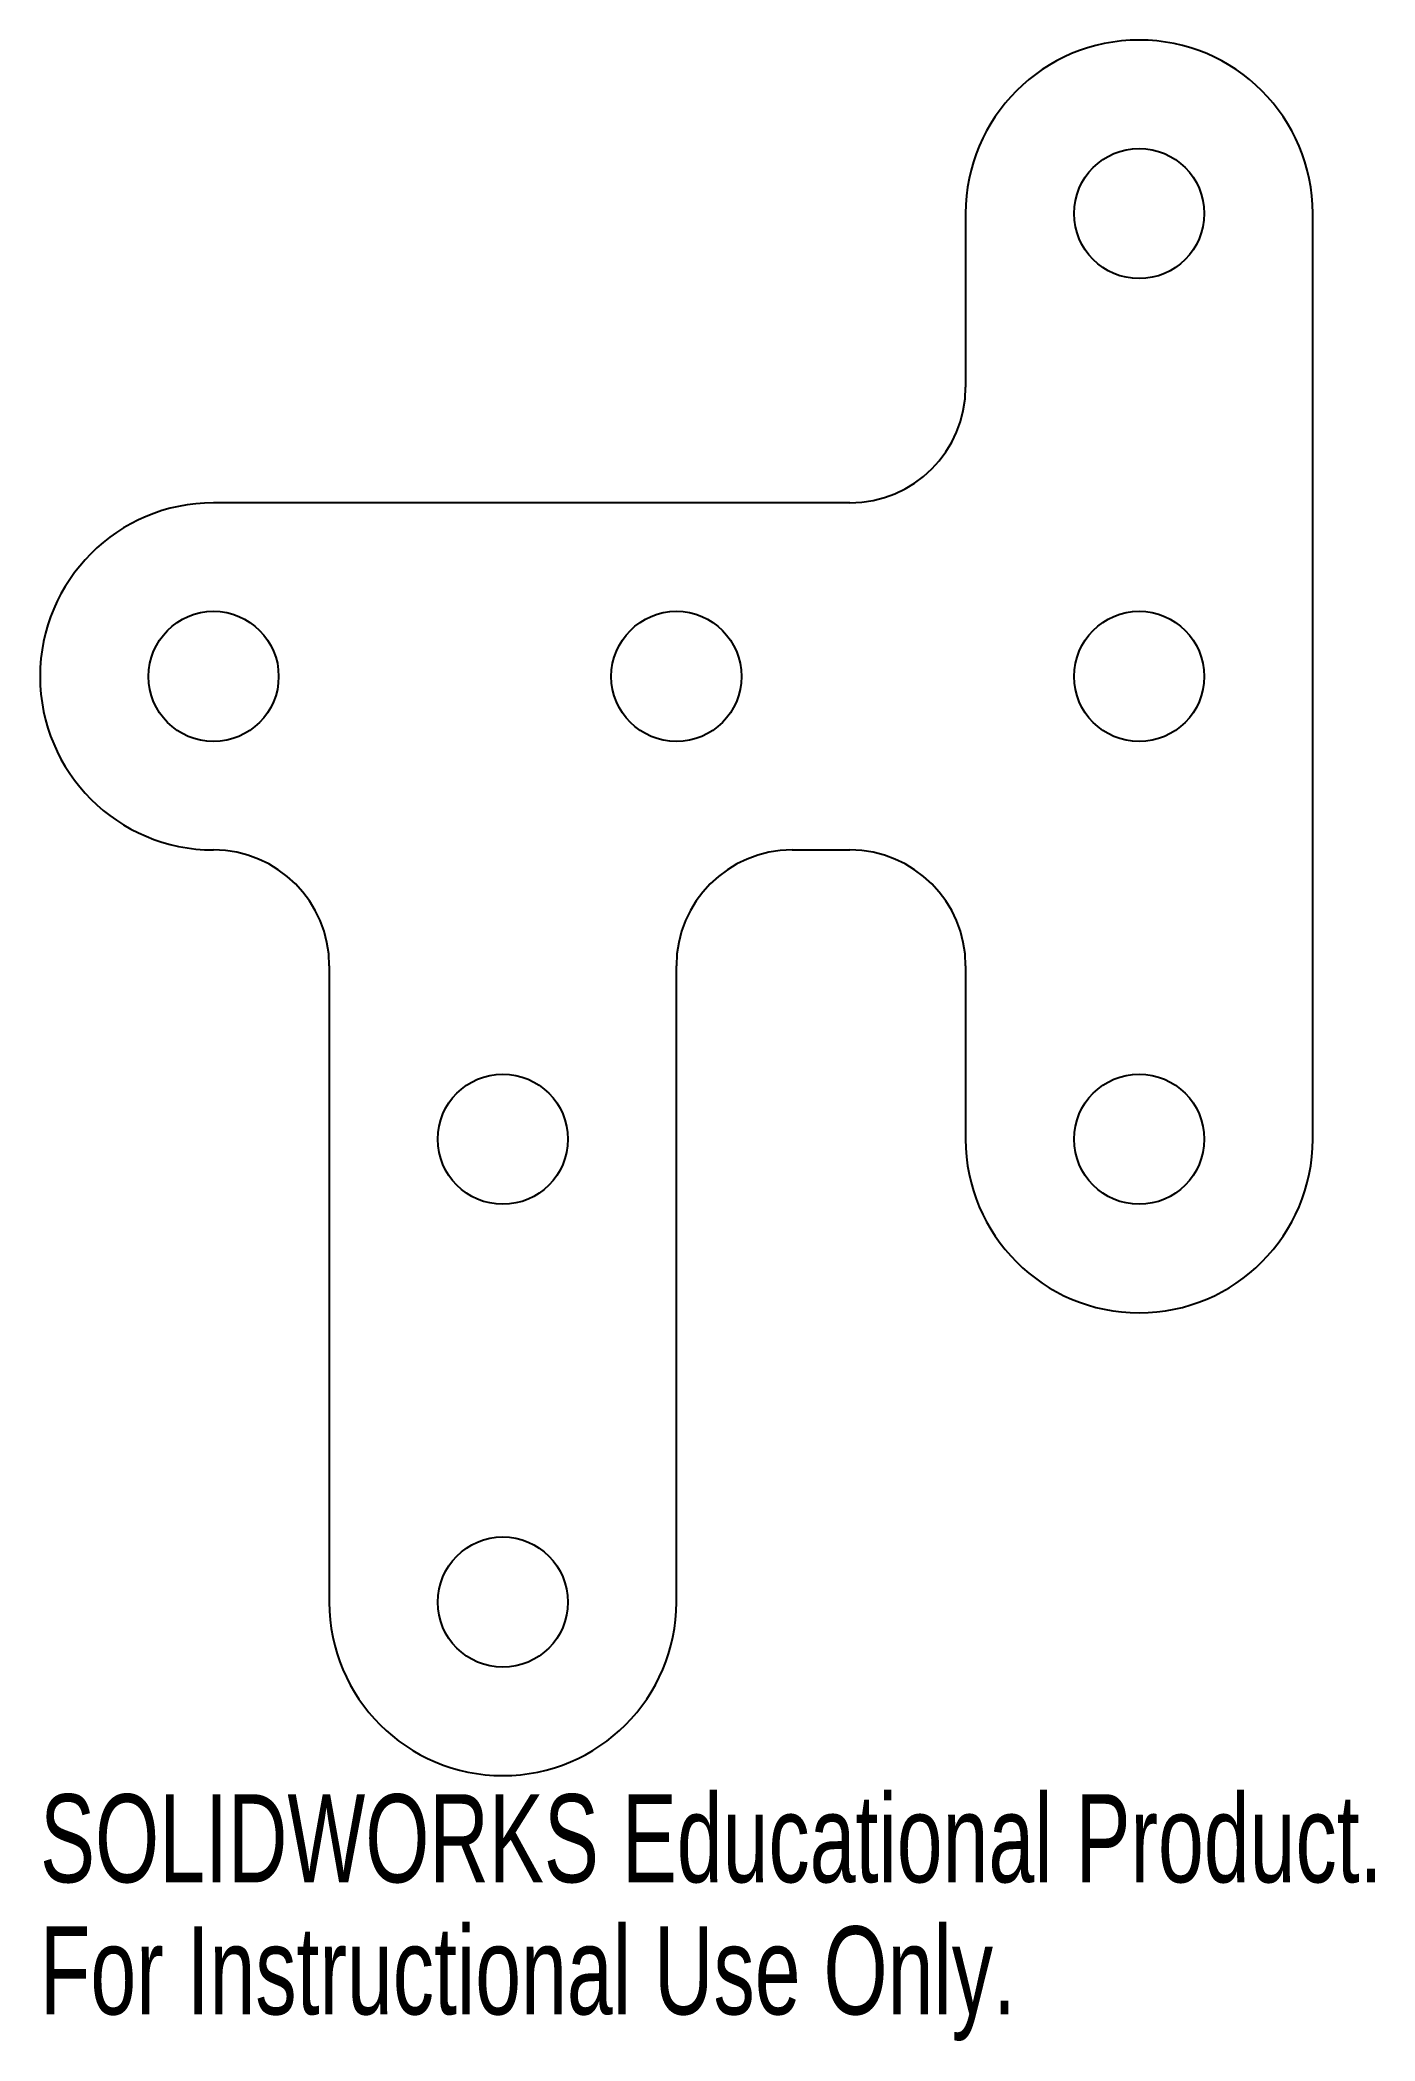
# Model space of a CAD drawing. Header units: inches. Extents: x 2.15 to 5.04, y 49.35 to 53.68.
import ezdxf

# ---------------------------------------------------------------- set-up
doc = ezdxf.new("R2010")
doc.units = ezdxf.units.IN
doc.header["$MEASUREMENT"] = 0
doc.styles.add('SLDTEXTSTYLE0', font='TXT', dxfattribs={"width": 0.7})

msp = doc.modelspace()

# ---------------------------------------------------------------- linework, layer by layer
at = {"color": 7, "linetype": 'Continuous', "lineweight": 25}
for p, q in [((4.1513, 53.3022), (4.1513, 52.9272)), ((4.9013, 51.3022), (4.9013, 53.3022)), ((3.9013, 52.6772), (2.5263, 52.6772)), ((3.7763, 51.9272), (3.9013, 51.9272)), ((2.7763, 51.6772), (2.7763, 50.3022)), ((3.5263, 50.3022), (3.5263, 51.6772)), ((4.1513, 51.6772), (4.1513, 51.3022))]:
    msp.add_line(p, q, dxfattribs=at)
for centre in [(4.5263, 53.3022), (2.5263, 52.3022), (3.5263, 52.3022), (4.5263, 52.3022), (3.1513, 51.3022), (4.5263, 51.3022), (3.1513, 50.3022)]:
    msp.add_circle(centre, 0.1406, dxfattribs=at)
for centre, radius, start, end in [((4.5263, 53.3022), 0.375, 0, 180), ((3.9013, 52.9272), 0.25, 270, 0), ((2.5263, 52.3022), 0.375, 90, 270), ((2.5263, 51.6772), 0.25, 0, 90), ((3.7763, 51.6772), 0.25, 90, 180), ((3.9013, 51.6772), 0.25, 0, 90), ((4.5263, 51.3022), 0.375, 180, 0), ((3.1513, 50.3022), 0.375, 180, 0)]:
    msp.add_arc(centre, radius, start, end, dxfattribs=at)

# ---------------------------------------------------------------- texts
at = {"color": 7, "linetype": 'Continuous', "char_height": 0.1903, "attachment_point": 1, "style": 'SLDTEXTSTYLE0'}
for s, insert in [('SOLIDWORKS Educational Product.', (2.1513, 49.887)), ('For Instructional Use Only.', (2.1513, 49.6016))]:
    msp.add_mtext(s, dxfattribs=dict(at, insert=insert))

doc.saveas('drawing.dxf')
